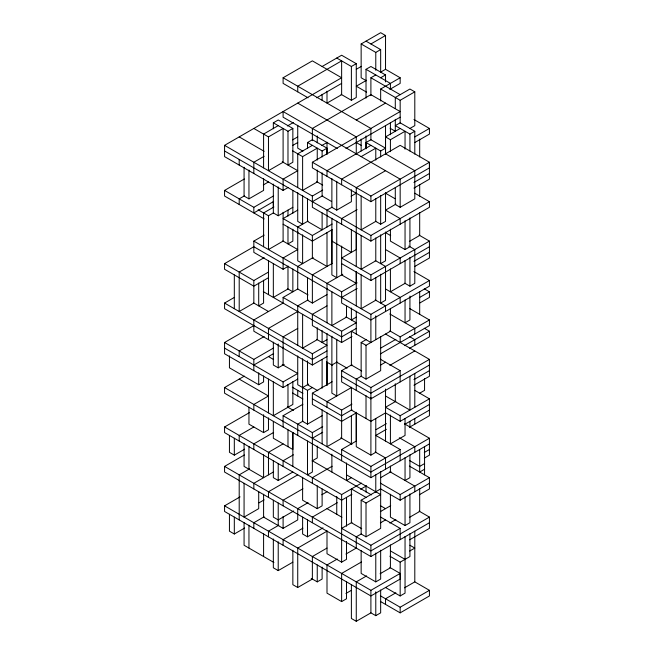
<?xml version="1.0" encoding="UTF-8"?>
<svg xmlns="http://www.w3.org/2000/svg" width="654" height="654" viewBox="0 0 654 654"><rect width="100%" height="100%" fill="white"/><g stroke="black" fill="none" stroke-linecap="round" stroke-linejoin="round"><path stroke-width="0.98" d="M297.733 379.099L283.1 387.552L224.567 353.757L224.567 342.492L253.834 325.594L253.834 319.961L283.1 303.064L283.1 297.431L297.733 288.978L308.059 294.946M268.467 294.611L268.467 260.815M273.339 342.156L273.339 365.022L278.22 367.834L284.245 364.36M273.339 263.636L273.339 297.431L287.981 288.978L287.981 266.121M273.339 207.31L273.339 201.342M278.22 367.834L278.22 343.979M283.1 365.022L283.1 347.127M292.853 466.408L292.853 432.613L292.853 449.511L273.339 438.245L273.339 421.348M292.853 213.269L292.853 190.412M297.733 231.99L297.733 260.815L302.614 263.636L302.614 234.811M297.733 125.306L297.733 148.164L302.9 151.148M302.614 358.727L302.614 387.552L308.639 384.07M312.367 443.878L312.367 432.613L322.7 426.645M312.367 240.108L312.367 258.003L327 266.448L327 232.652M414.799 193.224L429.433 201.677L429.433 207.31L370.9 241.105L312.367 207.31L312.367 196.045L322.7 190.077M312.367 140.708L312.367 133.751M317.247 142.866L317.247 135.909M327 385.067L327 362.202M327 288.978L327 283.346L342.778 274.239M327 142.204L327 154.131L327 148.164L312.367 139.719L307.486 142.531L307.486 148.499M327 91.176L327 103.103L341.633 94.658L341.633 60.863L297.733 86.205L297.733 91.838M331.88 364.36L331.88 393.185L336.753 395.997L336.753 339.344M331.88 263.636L331.88 229.84M356.267 305.876L356.267 272.08M356.267 232.652L356.267 249.55L341.633 258.003L370.9 274.901L429.433 241.105L429.433 258.003L414.799 266.448M361.147 274.901L361.147 308.696L375.78 300.243L375.78 277.386M361.147 150.984L361.147 139.057M366.019 148.826L366.019 135.909M400.166 539.632L400.166 528.367L370.9 545.264L370.9 556.529L429.433 522.734M400.166 460.776L400.166 449.511L370.9 466.408L370.9 477.673L429.433 443.878M375.78 418.527L375.78 452.323L370.9 455.143L370.9 397.485M370.9 140.046L370.9 128.454L283.1 77.761L283.1 83.393L308.059 97.806M375.78 160.091L375.78 148.164L361.147 156.617M400.166 128.454L385.533 136.899L385.533 153.796L414.799 170.694L414.799 198.857L400.166 207.31L395.294 204.489L395.294 187.592M390.413 268.933L390.413 291.798L405.047 283.346L405.047 260.488M390.413 151.646L390.413 139.719L405.047 131.266L405.047 149.161M390.413 134.749L390.413 122.821M405.047 536.484L405.047 593.137L400.166 595.957L400.166 562.162L409.927 556.529L409.927 533.664M283.1 77.761L312.367 60.863L341.633 77.761L224.567 145.352L224.567 156.617L283.1 190.412L288.267 187.428M322.12 66.495L341.633 55.23L356.267 63.675L356.267 97.471L351.386 100.291L341.061 94.323M366.314 80.744L361.147 77.761L361.147 43.965L380.661 32.7L385.533 35.512L385.533 69.308L400.166 77.761L400.166 83.393L389.841 89.353M370.9 43.965L385.533 35.512M336.753 58.042L351.386 66.495L356.267 63.675M361.147 43.965L375.78 52.41L380.661 49.598L380.661 72.455M356.267 69.308L361.433 66.332M273.339 122.821L278.22 120.001L292.853 128.454L292.853 162.249L287.981 165.061L287.981 131.266L273.339 122.821L273.339 128.781M316.667 97.806L341.633 83.393M366.019 98.133L366.019 69.308L370.9 66.495L385.533 74.94L385.533 81.905M278.22 125.633L263.587 134.086L263.587 167.882M268.467 136.899L283.1 128.454L283.1 162.249L268.467 170.694L268.467 136.899L253.834 128.454M287.4 125.969L293.425 122.486M366.6 80.246L356.267 86.205L366.6 92.173M370.9 95.647L370.9 77.761L375.78 74.94M380.366 72.292L385.533 69.308M287.981 131.266L292.853 128.454M380.661 77.761L385.533 74.94M264.159 156.281L253.834 162.249L253.834 173.514M292.567 139.882L297.733 136.899M380.661 100.953L380.661 89.026L400.166 77.761M292.567 145.515L297.733 142.531M264.159 218.902L224.567 196.045L224.567 190.412L244.359 178.983M312.367 145.352L297.733 153.796L297.733 187.592M356.267 120.001L385.533 103.103M292.567 150.821L302.614 156.617L317.247 148.164L317.247 160.091M321.833 145.515L327 142.531M380.661 89.026L400.166 100.291L414.799 91.838L414.799 125.633L409.641 128.617M244.359 195.881L239.201 198.857L239.201 204.489M263.3 184.943L268.467 181.959M307.486 142.531L322.12 150.984L327 148.164M244.073 167.22L244.073 196.045L248.953 198.857L263.587 190.412L263.587 178.485M341.633 184.78L341.633 179.147L400.166 145.352L429.433 162.249L429.433 167.882L370.9 201.677L312.367 167.882L312.367 162.249L400.166 111.556L370.9 94.658L312.367 128.454L312.367 134.086M345.941 148.499L400.166 117.189M224.567 190.412L253.834 207.31L273.634 195.881M366.019 142.531L370.9 139.719L385.533 148.164L380.661 150.984L366.019 142.531L366.019 148.499M273.634 201.514L253.834 212.942L253.834 207.31M370.9 145.352L327 170.694L327 176.327M273.92 206.975L263.587 212.942L263.587 246.738M258.134 209.795L268.467 215.755L273.634 212.771M414.799 131.266L400.166 122.821L395.294 125.633L409.927 134.086L414.799 131.266L414.799 154.131M273.339 184.117L273.339 212.942L278.22 215.755L292.853 207.31M414.799 136.899L429.433 128.454L429.433 134.086L414.799 142.531M297.733 210.122L283.1 218.575L312.367 235.473L332.167 224.036M312.367 201.677L322.7 195.71M288.267 266.284L283.1 269.268L253.834 252.37L253.834 241.105L264.159 235.138M268.467 277.713L253.834 286.166L224.567 269.268L224.567 263.636L253.834 246.738L370.9 314.329L429.433 280.533L429.433 286.166L370.9 319.961L341.633 303.064L341.633 291.798L253.834 241.105M385.533 170.694L356.267 187.592L356.267 266.448M308.059 221.06L297.733 227.02L297.733 232.652M332.167 207.138L327 210.122L327 227.02M351.1 196.208L356.267 193.224M331.88 178.485L331.88 207.31L336.753 210.122L351.386 201.677L351.386 189.75M264.159 257.668L239.201 272.08L239.201 311.508L253.834 303.064L253.834 280.533L224.567 263.636M312.367 162.249L370.9 196.045L429.433 162.249L429.433 179.147L413.941 188.09M357.125 209.623L341.633 218.575L341.633 224.208M283.1 224.208L312.367 241.105L332.167 229.668M413.941 182.458L429.433 173.514M253.834 280.533L268.467 272.08M327 350.936L312.367 359.389L224.567 308.696L224.567 303.064L234.034 297.595M395.866 204.162L385.533 210.122L400.166 218.575L400.166 224.208M313.225 257.504L297.733 266.448L297.733 288.978M375.494 221.224L380.661 224.208L385.533 221.387L385.533 192.562M224.567 150.984L370.9 235.473L429.433 201.677M332.167 263.464L312.367 274.901L312.367 303.064L327 294.611M308.059 299.916L297.733 305.876L297.733 345.304M409.347 241.432L419.68 235.473L419.68 212.607M297.733 311.508L268.467 328.406L268.467 339.671M390.413 229.178L390.413 241.105L405.047 249.55L409.927 246.738L409.927 217.913M264.159 336.524L239.201 350.936L239.201 356.569M341.633 291.798L357.125 282.847M327 305.876L312.367 314.329L312.367 325.594L341.633 342.492L351.966 336.524M341.633 297.431L357.125 288.479M341.633 263.636L370.9 280.533L429.433 246.738M297.733 328.406L283.1 336.859L283.1 348.124M413.941 261.314L429.433 252.37M224.567 342.492L253.834 359.389L273.634 347.953M253.834 365.022L273.634 353.585M370.9 477.673L224.567 393.185L224.567 387.552L244.359 376.115M356.267 317.141L351.386 319.961L351.386 308.034M404.761 283.182L409.927 286.166L414.799 283.346L414.799 249.55L408.775 246.076M327 339.671L322.12 342.492L322.12 330.564M283.1 297.431L341.633 331.226L356.267 322.774L345.941 316.814M229.44 355.907L229.44 367.834L258.706 384.732L263.587 381.92L263.587 375.952M224.567 303.064L312.367 353.757L327 345.304L316.667 339.344M356.267 328.406L341.633 336.859L263.3 291.635M419.966 297.268L429.433 291.798L429.433 297.431L419.966 302.9M224.567 348.124L283.1 381.92L297.733 373.467L282.242 364.523M253.834 325.594L253.834 331.226L312.367 365.022L327 356.569M380.661 336.859L380.661 370.654L366.019 379.099L361.147 376.287L361.147 342.492L366.314 339.508M351.966 494.236L341.633 500.204L224.567 432.613L224.567 426.98L249.526 412.568M337.039 362.038L331.88 365.022L331.88 336.197M361.147 342.492L366.019 345.304L390.413 331.226L390.413 308.361M297.733 355.907L297.733 384.732L307.486 390.364L312.653 387.381M429.433 365.022L370.9 398.817L341.633 381.92L341.633 370.654L351.966 364.687M380.366 348.288L395.866 339.344M389.841 330.891L400.166 336.859L429.433 319.961L429.433 325.594L380.366 353.92M253.834 426.98L239.201 435.425L239.201 441.058M370.9 455.143L356.267 446.69L356.267 412.895L341.633 421.348L312.367 404.45L312.367 393.185L332.167 381.748M283.1 426.98L283.1 415.715L302.9 404.278M404.474 345.639L429.433 331.226L429.433 336.859L409.641 348.288M248.953 407.262L248.953 424.16L263.587 432.613L268.467 429.792L268.467 417.865M361.433 376.115L356.267 379.099L356.267 390.364M380.366 365.185L385.533 362.202M389.841 365.349L414.799 350.936M229.44 435.425L229.44 452.323L234.32 455.143L244.653 449.175M273.634 432.441L253.834 443.878L253.834 449.511M351.386 387.552L327 401.63L327 407.262M370.9 556.529L224.567 472.041L224.567 466.408L244.359 454.971M302.9 421.176L297.733 424.16L297.733 435.425M302.614 387.217L302.614 421.348L307.486 424.16L322.12 415.715M341.633 370.654L370.9 387.552L400.166 370.654L400.166 381.92M283.1 443.878L268.467 452.323L268.467 474.853M312.367 393.185L341.633 410.083L351.966 404.115M413.941 385.231L429.433 376.287L429.433 359.389L370.9 393.185L341.633 376.287M249.526 468.893L239.201 474.853L239.201 519.914M351.966 409.747L341.633 415.715L312.367 398.817M312.367 438.245L322.7 432.278M413.941 379.598L429.433 370.654M293.425 454.808L283.1 460.776L283.1 466.408M273.634 471.869L253.834 483.306L253.834 488.939M395.866 401.303L385.533 407.262L400.166 415.715L429.433 398.817L429.433 415.715L409.641 427.144M389.841 567.459L400.166 573.427L400.166 579.06L370.9 595.949L224.567 511.469L224.567 505.836L240.059 496.885M419.394 393.348L424.56 390.364L424.56 378.437M273.339 460.776L273.339 477.673L278.22 480.486L292.853 472.041M312.081 460.939L317.247 457.955L317.247 446.028M297.733 474.853L268.467 491.751L268.467 497.383M341.633 460.776L341.633 449.511L356.267 441.058L356.267 412.233M376.066 429.629L386.4 423.661M258.992 502.852L264.159 499.869M376.066 435.262L386.4 429.294M351.386 387.217L351.386 410.083L370.9 421.348L385.533 412.895L400.166 421.348L429.433 404.45M332.167 466.237L312.367 477.673L312.367 483.306M404.474 424.495L429.433 410.083M302.9 488.767L283.1 500.204L283.1 505.836M229.44 514.281L229.44 531.179L234.32 533.999L244.653 528.031M264.159 516.766L253.834 522.734L253.834 528.367M293.711 510.97L278.22 519.914L273.339 517.101L273.339 500.204M308.059 502.689L297.733 508.649L297.733 519.914L283.1 528.367L263.587 517.101L263.587 494.236M321.833 494.735L327 491.751M351.386 477.673L346.514 480.486L346.514 462.926M278.792 525.219L268.467 531.179L268.467 536.811M424.274 458.119L429.433 455.143L429.433 438.245L370.9 472.041L224.567 387.552M302.614 477.338L302.614 500.204L317.247 508.649L322.12 505.836L322.12 488.939M224.567 426.98L341.633 494.571L361.433 483.134M337.333 502.689L312.367 517.101L312.367 522.734M360.575 489.266L366.6 485.791M380.661 477.673L390.986 471.706M424.274 452.486L429.433 449.511M302.9 528.195L283.1 539.632L283.1 545.264M380.661 471.706L380.661 528.367L366.019 536.811L361.147 533.999L361.147 500.204L380.661 488.939M424.56 463.588L419.68 466.408L409.347 460.441M302.614 517.101L302.614 533.999L307.486 536.811L322.986 527.868M361.147 500.204L366.019 503.016L380.661 494.571L346.514 474.853M424.56 469.22L419.68 472.041L419.68 449.511M327 531.179L297.733 548.077L297.733 587.505L312.367 579.06L312.367 556.529L327 548.077M351.966 522.399L341.633 528.367L370.9 545.264M380.366 483.134L400.166 494.571L429.433 477.673L429.433 488.939L419.394 494.735M273.339 538.97L273.339 567.795L278.22 570.607L292.853 562.162M380.366 511.632L390.7 505.665M380.366 488.767L400.166 500.204L429.433 483.306M361.433 533.827L356.267 536.811L356.267 548.077L345.941 554.044M380.366 522.898L385.533 519.914M389.841 523.061L395.866 519.587M337.333 559.015L327 564.974L327 593.137L341.633 601.59L346.514 598.77L346.514 581.872M409.347 517.428L419.68 511.469L419.68 488.603M327 530.852L327 553.709L341.633 562.162L346.514 559.342L346.514 541.447M390.413 494.236L390.413 517.101L405.047 525.546L409.927 522.734L409.927 493.909M311.222 578.398L317.247 581.872L322.12 579.06L322.12 567.132M409.641 539.795L429.433 528.367L429.433 517.101L370.9 550.897L224.567 466.408M361.433 561.99L341.633 573.427L341.633 601.59M366.6 575.904L356.267 581.872L356.267 621.3L370.9 612.855L370.9 590.317L224.567 505.836M409.641 551.06L414.799 548.077L409.927 545.264M345.941 593.472L351.1 590.488M380.08 573.754L390.413 567.795L390.413 544.929M361.147 550.562L361.147 573.427L375.78 581.872L380.661 579.06L380.661 550.227M370.9 590.317L400.166 573.427M395.866 592.81L385.533 598.77L385.533 604.402M404.474 587.84L414.799 581.872L429.433 590.325L429.433 595.957L400.166 612.855L380.366 601.418M370.614 612.684L375.78 615.667L380.661 612.855L380.661 589.99M380.366 595.786L400.166 607.223L429.433 590.325M366.019 41.145L380.661 49.598M414.799 91.838L409.927 89.026L395.294 97.471L395.294 108.409M366.019 69.308L390.413 83.393L390.413 89.353M370.9 77.761L400.166 94.658M413.941 119.51L429.433 128.454M390.127 128.29L395.294 131.266M385.533 136.899L390.413 139.719M297.733 103.103L356.267 136.899L356.267 154.458M356.267 142.531L361.433 145.515M337.333 148.499L283.1 117.189L283.1 111.556L400.166 179.147L400.166 207.31M385.533 193.224L395.008 198.693M419.108 235.138L429.433 241.105M239.201 136.899L264.159 151.311M282.242 161.751L297.733 170.694L283.1 179.147L283.1 190.412M316.667 181.632L322.7 185.107M331.594 201.506L322.12 196.045L322.12 172.852M385.533 232.652L390.7 235.636M224.567 145.352L312.367 196.045M385.533 249.55L400.166 258.003L400.166 263.636M413.941 271.582L429.433 280.533M375.208 260.488L385.533 266.448L385.533 300.243L380.661 303.064L380.661 274.239M424.274 288.815L429.433 291.798M331.88 241.105L351.386 252.37L351.386 229.505M385.533 288.978L400.166 297.431L400.166 303.064M409.641 308.524L429.433 319.961M282.814 240.934L297.733 249.55L283.1 258.003L283.1 269.268M375.208 299.916L385.533 305.876L385.533 311.508M424.274 328.243L429.433 331.226M389.841 313.994L414.799 328.406L414.799 334.039M409.641 336.687L414.799 339.671L414.799 345.304M385.533 334.039L429.433 359.389M287.4 288.651L292.853 291.798L292.853 268.933M312.367 303.064L307.486 300.243L307.486 277.386M380.366 359.218L400.166 370.654M414.799 390.364L429.433 398.817M253.548 302.892L268.467 311.508M351.386 365.022L361.719 370.982M336.753 362.202L347.086 368.169M326.428 361.875L332.167 365.185M385.819 396.161L409.927 410.083L409.927 376.287M404.474 423.833L429.433 438.245M268.467 356.569L273.634 359.553M317.819 390.7L307.486 384.732L307.486 360.877M399.308 437.747L414.799 446.69L414.799 452.323M292.281 387.217L302.9 393.348M376.066 435.589L400.166 449.511M292.567 393.013L302.9 398.981M409.347 466.073L429.433 477.673M375.208 451.996L385.533 457.955L385.533 469.22M239.201 379.099L268.467 395.997L253.834 404.45L253.834 410.083M287.4 406.935L293.425 410.41M340.775 437.747L351.966 444.205M389.841 471.706L414.799 486.118L414.799 491.751M283.1 415.715L312.367 432.613M341.633 449.511L370.9 466.408M419.108 511.134L429.433 517.101M312.367 460.776L371.472 494.898M366.019 497.383L351.386 488.939L351.386 522.734L361.719 528.694M380.366 505.665L385.533 508.649M380.366 516.93L400.166 528.367M327 508.649L341.919 517.265M390.413 550.897L405.047 559.342M389.841 556.194L400.166 562.162M385.533 587.505L400.166 595.957M273.92 562.489L244.073 545.264L244.073 522.399M297.733 587.505L292.853 584.692L292.853 550.235M356.267 621.3L351.386 618.488L351.386 584.692M424.56 446.69L424.56 474.853M419.68 139.057L419.68 156.944M419.68 184.444L419.68 196.372M419.68 291.463L419.68 314.329M414.799 373.467L414.799 407.262M414.799 418.527L414.799 424.16M414.799 531.179L414.799 581.872M409.927 134.086L409.927 150.984M409.927 257.341L409.927 286.166M409.927 296.107L409.927 319.961L405.047 322.774L405.047 299.916M409.927 421.348L409.927 427.642M409.927 454.808L409.927 477.673L405.047 480.486L405.047 457.628M405.047 220.725L405.047 249.55M405.047 418.527L405.047 435.425L390.413 443.878L390.413 415.053M405.047 496.721L405.047 525.546M400.166 100.291L400.166 123.148M400.166 336.859L400.166 342.492M400.166 415.715L400.166 421.348M400.166 494.571L400.166 500.204M400.166 607.223L400.166 612.855M395.294 119.339L395.294 131.601M395.294 383.743L395.294 401.63M390.413 466.073L390.413 472.041M385.533 125.633L385.533 154.131M385.533 231.99L385.533 260.815L380.661 263.636L380.661 234.811M385.533 389.04L385.533 441.058M380.661 150.984L380.661 156.944M380.661 195.382L380.661 224.208M375.78 52.41L375.78 70.305M375.78 198.53L375.78 221.387L361.147 229.84L361.147 196.045M375.78 237.958L375.78 260.815L361.147 269.268L361.147 235.473M375.78 315.817L375.78 339.671M375.78 474.853L375.78 492.413M375.78 553.047L375.78 581.872M375.78 591.813L375.78 615.667M370.9 196.045L370.9 201.677M370.9 235.473L370.9 241.105M370.9 274.901L370.9 280.533M370.9 314.329L370.9 342.492L351.386 331.226L351.386 365.684M370.9 387.552L370.9 398.817M366.019 345.304L366.019 379.099M366.019 395.67L366.019 418.527M366.019 486.118L366.019 492.086M366.019 503.016L366.019 536.811M356.267 271.418L356.267 283.346L341.633 274.901L341.633 246.076M356.267 311.181L356.267 334.039M351.386 66.495L351.386 100.291M351.386 416.042L351.386 443.878M346.514 306.211L346.514 317.141L331.88 325.594L331.88 291.798M346.514 497.383L346.514 526.208M341.633 331.226L341.633 342.492M341.633 410.083L341.633 438.245L327 446.69L327 412.895M341.633 494.571L341.633 562.162M336.753 181.297L336.753 210.122M336.753 221.06L336.753 277.713L331.88 274.901L331.88 218.24M336.753 496.394L336.753 514.281M331.88 454.146L331.88 472.041M327 288.651L327 322.774M327 333.377L327 385.394M322.12 94.323L322.12 100.291M322.12 150.984L322.12 156.944M322.12 212.942L322.12 229.84L307.486 221.387L307.486 198.53M322.12 359.389L322.12 388.214M322.12 409.747L322.12 443.878M317.247 170.032L317.247 181.959L302.614 190.412L302.614 156.617M317.247 327.744L317.247 339.671L302.614 348.124L302.614 314.329M317.247 485.791L317.247 508.649M317.247 564.974L317.247 581.872M312.367 235.473L312.367 241.105M312.367 353.757L312.367 365.022M312.367 444.205L312.367 472.041L307.486 474.853L307.486 441.058M307.486 390.364L307.486 424.16M307.486 519.914L307.486 536.811M302.614 195.382L302.614 224.208L297.733 221.387L297.733 192.562M297.733 390.364L297.733 395.997M292.853 229.178L292.853 241.105L287.981 243.917L287.981 227.02M292.853 381.584L292.853 404.45L273.339 415.715L273.339 381.92M287.981 210.122L287.981 216.09M287.981 384.405L287.981 407.262M287.981 429.792L287.981 446.69M283.1 212.28L283.1 241.105L268.467 249.55L268.467 215.755M283.1 381.92L283.1 387.552M283.1 516.439L283.1 528.367M278.22 186.93L278.22 215.755M278.22 463.588L278.22 480.486M278.22 503.016L278.22 525.546M278.22 541.782L278.22 570.607M268.467 379.099L268.467 412.895M263.587 280.198L263.587 303.064L258.706 305.876L258.706 283.019M263.587 414.718L263.587 432.613M263.587 454.808L263.587 477.673L244.073 466.408L244.073 443.543M263.587 533.664L263.587 556.529M258.706 372.805L258.706 384.732M258.706 491.751L258.706 508.649L244.073 517.101L244.073 483.306M253.834 359.389L253.834 370.654M248.953 170.032L248.953 198.857M248.953 446.363L248.953 469.22M248.953 525.219L248.953 548.077M239.201 159.429L239.201 165.061M234.32 274.901L234.32 308.696M234.32 438.245L234.32 455.143M234.32 517.101L234.32 533.999"/></g></svg>
